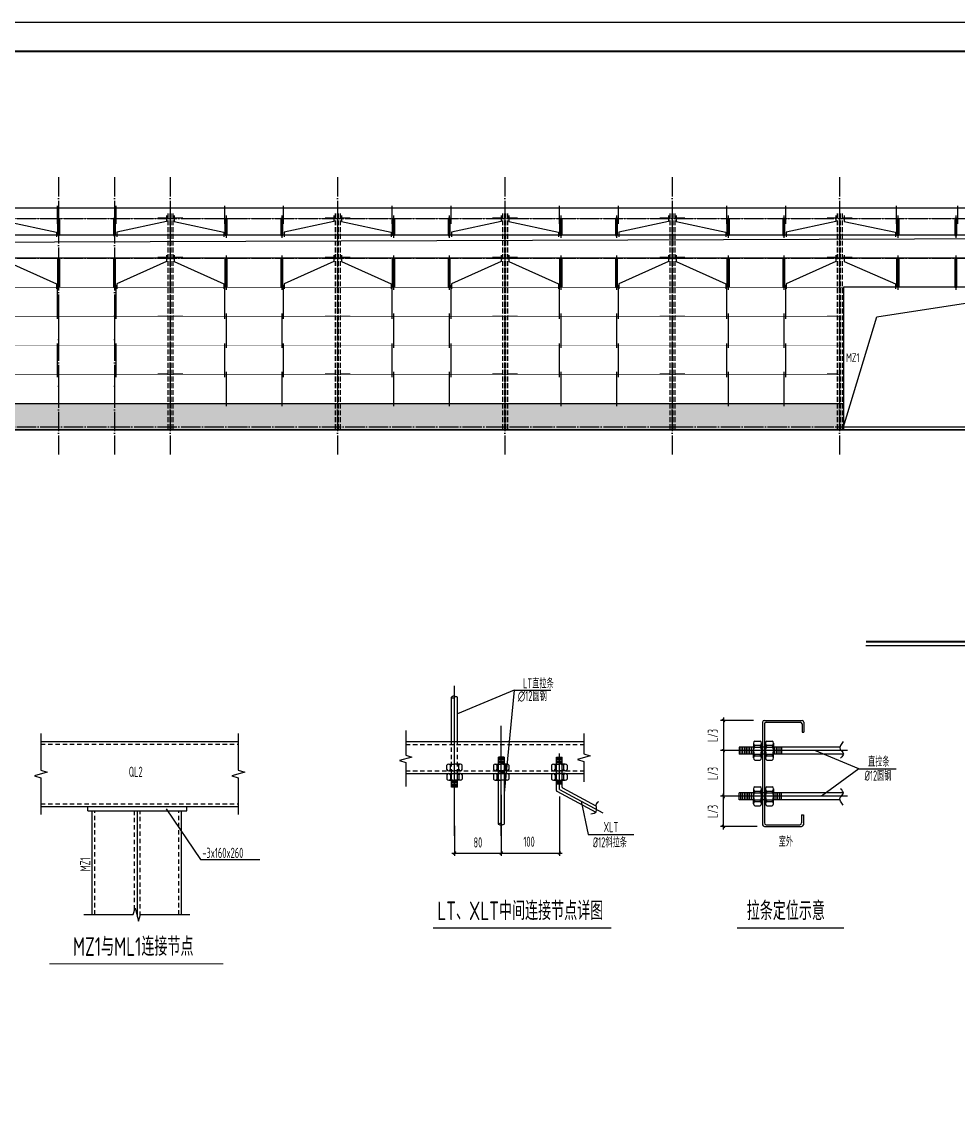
# Model space of a CAD drawing. Extents: x 447413 to 2975780, y -1432727 to 1301644.
# Drawn here: x 2283984 to 2332287, y -765574 to -709694 of the extents above; entities that cross this region are included whole.
import ezdxf
from ezdxf.enums import TextEntityAlignment as Align

# ---------------------------------------------------------------- set-up
doc = ezdxf.new("R2010")
doc.units = 0
doc.header["$LTSCALE"] = 1000
doc.header["$MEASUREMENT"] = 0
for name, pattern in [('CENTER', [50.8, 31.75, -6.35, 6.35, -6.35]), ('DASH', [0.35, 0.25, -0.1]), ('DOTE', [2.42, 2, -0.2, 0.02, -0.2]), ('x', [5, 3, -2]), ('x1', [2.5, 1.5, -1])]:
    doc.linetypes.add(name, pattern=pattern)
for name, color, linetype in [('AXIS', 3, 'Continuous'), ('COLU_DE_NUM', 7, 'Continuous'), ('DIM', 3, 'Continuous'), ('DIM_SYMB', 3, 'Continuous'), ('DOTE', 1, 'Continuous'), ('LG', 200, 'Continuous'), ('PUB_TEXT', 7, 'Continuous'), ('THIN', 7, 'Continuous'), ('WINDOW', 4, 'Continuous'), ('X', 2, 'x'), ('图框', 253, 'Continuous'), ('墙梁', 2, 'Continuous'), ('文字', 3, 'Continuous'), ('柱子', 3, 'Continuous'), ('标注', 2, 'Continuous')]:
    doc.layers.add(name, color=color, linetype=linetype)
doc.layers.add('屋面隅撑', color=10, linetype='Continuous', lineweight=30)
doc.styles.add('TSSD_Dimension', font='sysz.shx', dxfattribs={"width": 0.7, "bigfont": 'syfs.shx'})
doc.styles.add('TSSD_Label', font='Tssdeng.shx', dxfattribs={"width": 0.7, "bigfont": 'hztxt.shx'})
doc.dimstyles.new('TSSD_10_150', dxfattribs={"dimtxt": 525, "dimasz": 150, "dimexe": 150, "dimexo": 375, "dimgap": 150, "dimtad": 1, "dimdec": 0, "dimlfac": 0.066667, "dimzin": 0, "dimdsep": 46, "dimtxsty": 'TSSD_Dimension', "dimblk": 'ARCHTICK', "dimblk1": 'ARCHTICK', "dimblk2": 'ARCHTICK', "dimcen": 0, "dimdle": 150, "dimclrt": 7, "dimadec": 0, "dimazin": 0, "dimtfac": 1, "dimtdec": 0, "dimtix": 1, "dimtmove": 2, "dimatfit": 3, "dimfxl": 0, "dimtolj": 1, "dimtzin": 0, "dimarcsym": 0})

# ---------------------------------------------------------------- blocks, each defined once
blk = doc.blocks.new('A$C6B0021A6')
at = {"layer": '图框', "color": 2, "const_width": 40, "elevation": -84000}
blk.add_lwpolyline([(20, 84120), (118920, 84120), (118920, 20), (20, 20)], close=True, dxfattribs=at)
at = {"layer": '图框', "color": 153, "const_width": 58, "elevation": -84000}
blk.add_lwpolyline([(111420, 1020), (2520, 1020), (2520, 83120), (111420, 83120)], close=True, dxfattribs=at)
blk = doc.blocks.new('_ArchTick')
at = {"color": 0, "linetype": 'ByBlock', "const_width": 0.4}
blk.add_lwpolyline([(-0.5, -0.5), (0.5, 0.5)], dxfattribs=at)
blk = doc.blocks.new('*D114')
at = {"layer": 'Defpoints', "color": 0, "transparency": 16777216}
for p in [(2306312, -750789), (2308712, -750789), (2308712, -752566)]:
    blk.add_point(p, dxfattribs=at)
at = {"layer": 'DIM', "color": 0, "lineweight": -2, "transparency": 16777216}
for p, q in [((2306312, -751164), (2306312, -752716)), ((2308712, -751164), (2308712, -752716)), ((2306162, -752566), (2308862, -752566))]:
    blk.add_line(p, q, dxfattribs=at)
at = {"layer": 'DIM', "color": 0, "lineweight": -2, "transparency": 16777216, "xscale": 150, "yscale": 150, "zscale": 150, "rotation": 180}
blk.add_blockref('_ArchTick', (2306312, -752566), dxfattribs=at)
at = {"layer": 'DIM', "color": 0, "lineweight": -2, "transparency": 16777216, "xscale": 150, "yscale": 150, "zscale": 150}
blk.add_blockref('_ArchTick', (2308712, -752566), dxfattribs=at)
at = {"layer": 'DIM', "color": 7, "transparency": 16777216, "insert": (2307512, -752018), "char_height": 525, "attachment_point": 5, "style": 'TSSD_Dimension'}
blk.add_mtext('\\A1;80', dxfattribs=at)
blk = doc.blocks.new('*D115')
at = {"layer": 'Defpoints', "color": 0, "transparency": 16777216}
for p in [(2308712, -749181), (2311712, -749279), (2311712, -752566)]:
    blk.add_point(p, dxfattribs=at)
at = {"layer": 'DIM', "color": 0, "lineweight": -2, "transparency": 16777216}
for p, q in [((2308712, -749556), (2308712, -752716)), ((2311712, -749654), (2311712, -752716)), ((2308562, -752566), (2311862, -752566))]:
    blk.add_line(p, q, dxfattribs=at)
at = {"layer": 'DIM', "color": 0, "lineweight": -2, "transparency": 16777216, "xscale": 150, "yscale": 150, "zscale": 150, "rotation": 180}
blk.add_blockref('_ArchTick', (2308712, -752566), dxfattribs=at)
at = {"layer": 'DIM', "color": 0, "lineweight": -2, "transparency": 16777216, "xscale": 150, "yscale": 150, "zscale": 150}
blk.add_blockref('_ArchTick', (2311712, -752566), dxfattribs=at)
at = {"layer": 'DIM', "color": 7, "transparency": 16777216, "insert": (2310148, -751981), "char_height": 525, "attachment_point": 5, "style": 'TSSD_Dimension'}
blk.add_mtext('\\A1;100', dxfattribs=at)
blk = doc.blocks.new('*D77')
at = {"layer": 'Defpoints', "color": 0, "transparency": 16777216}
for p in [(2322098, -745726), (2320172, -747280), (2322098, -747280)]:
    blk.add_point(p, dxfattribs=at)
at = {"layer": 'DIM', "color": 0, "lineweight": -2, "transparency": 16777216}
for p, q in [((2321723, -745726), (2320022, -745726)), ((2320172, -745576), (2320172, -747430)), ((2321723, -747280), (2320022, -747280))]:
    blk.add_line(p, q, dxfattribs=at)
at = {"layer": 'DIM', "color": 0, "lineweight": -2, "transparency": 16777216, "xscale": 150, "yscale": 150, "zscale": 150}
for p, rotation in [((2320172, -745726), 90), ((2320172, -747280), 270)]:
    blk.add_blockref('_ArchTick', p, dxfattribs=dict(at, rotation=rotation))
at = {"layer": 'DIM', "color": 7, "transparency": 16777216, "insert": (2319622, -746503), "char_height": 525, "attachment_point": 5, "rotation": 90, "style": 'TSSD_Dimension'}
blk.add_mtext('\\A1;L/3', dxfattribs=at)
blk = doc.blocks.new('*D78')
at = {"layer": 'Defpoints', "color": 0, "transparency": 16777216}
for p in [(2320172, -749640), (2322098, -749640), (2322284, -751193)]:
    blk.add_point(p, dxfattribs=at)
at = {"layer": 'DIM', "color": 0, "lineweight": -2, "transparency": 16777216}
for p, q in [((2321723, -749640), (2320022, -749640)), ((2320172, -751343), (2320172, -749490)), ((2321909, -751193), (2320022, -751193))]:
    blk.add_line(p, q, dxfattribs=at)
at = {"layer": 'DIM', "color": 0, "lineweight": -2, "transparency": 16777216, "xscale": 150, "yscale": 150, "zscale": 150}
for p, rotation in [((2320172, -749640), 90), ((2320172, -751193), 270)]:
    blk.add_blockref('_ArchTick', p, dxfattribs=dict(at, rotation=rotation))
at = {"layer": 'DIM', "color": 7, "transparency": 16777216, "insert": (2319622, -750417), "char_height": 525, "attachment_point": 5, "rotation": 90, "style": 'TSSD_Dimension'}
blk.add_mtext('\\A1;L/3', dxfattribs=at)
blk = doc.blocks.new('*D79')
at = {"layer": 'Defpoints', "color": 0, "transparency": 16777216}
for p in [(2322098, -747280), (2320172, -749640), (2322098, -749640)]:
    blk.add_point(p, dxfattribs=at)
at = {"layer": 'DIM', "color": 0, "lineweight": -2, "transparency": 16777216}
for p, q in [((2321723, -747280), (2320022, -747280)), ((2320172, -747130), (2320172, -749790)), ((2321723, -749640), (2320022, -749640))]:
    blk.add_line(p, q, dxfattribs=at)
at = {"layer": 'DIM', "color": 0, "lineweight": -2, "transparency": 16777216, "xscale": 150, "yscale": 150, "zscale": 150}
for p, rotation in [((2320172, -747280), 90), ((2320172, -749640), 270)]:
    blk.add_blockref('_ArchTick', p, dxfattribs=dict(at, rotation=rotation))
at = {"layer": 'DIM', "color": 7, "transparency": 16777216, "insert": (2319622, -748460), "char_height": 525, "attachment_point": 5, "rotation": 90, "style": 'TSSD_Dimension'}
blk.add_mtext('\\A1;L/3', dxfattribs=at)

msp = doc.modelspace()

# ---------------------------------------------------------------- hatches: boundary and pattern name
h = msp.add_hatch()
h.set_pattern_fill('AR-B816', color=8, scale=200)
h.set_pattern_definition([(0, (1095394.32, -1241006.1), (0, 242.6208), []), (90, (1095394.32, -1241006.1), (-242.6208, 242.6208), [242.6208, -242.6208])])
h.paths.add_polyline_path([(2274266.4, -729390.8), (2326366, -729390.8), (2326366, -730740.8), (2274266.4, -730740.8)])

# ---------------------------------------------------------------- linework, layer by layer
for p, q in [((2274266.4, -719290.8, 126000), (2390065.5, -719290.8, 126000)), ((2326366, -723390.8, 126000), (2326366, -730740.8, 126000)), ((2337966, -723390.8, 126000), (2326366, -723390.8, 126000)), ((2326366, -723390.8, 126000), (2326366, -730740.8, 126000)), ((2337966, -723390.8, 126000), (2326366, -723390.8, 126000)), ((2274266.4, -729390.8, 126000), (2326366, -729390.8, 126000)), ((2274266.4, -729390.8, 126000), (2326366, -729390.8, 126000)), ((2326366, -730590.8, 126000), (2337966, -730590.8, 126000)), ((2326366, -730590.8, 126000), (2337966, -730590.8, 126000)), ((2322193.4, -745817.1, 126000), (2322194, -751113.4, 126000)), ((2322284.5, -745726, 126000), (2324228.5, -745726, 126000)), ((2322285.2, -745897.2, 126000), (2322285.2, -751022.2, 126000)), ((2322375.6, -745817.1, 126000), (2324137.4, -745817.1, 126000)), ((2324228.5, -745908.2, 126000), (2324228.5, -746333.5, 126000)), ((2324319.6, -745817.1, 126000), (2324319.6, -746333.5, 126000)), ((2324228.5, -746333.5, 126000), (2324319.6, -746333.5, 126000)), ((2284973.9, -746814.9, 126000), (2295156.9, -746814.9, 126000)), ((2320978.4, -747097.6, 126000), (2320978.4, -747462.1, 126000)), ((2321722.9, -747097.6, 126000), (2320978.4, -747097.6, 126000)), ((2321722.9, -746898.7, 126000), (2321722.9, -747279.8, 126000)), ((2321722.9, -747097.6, 126000), (2322142.1, -747097.6, 126000)), ((2321791.6, -746787.5, 126000), (2322073.4, -746787.5, 126000)), ((2321791.6, -747009.9, 126000), (2322073.4, -747009.9, 126000)), ((2322142.1, -746898.7, 126000), (2322142.1, -747279.8, 126000)), ((2322336.5, -747097.6, 126000), (2322142.1, -747097.6, 126000)), ((2322336.5, -746898.7, 126000), (2322336.5, -747279.8, 126000)), ((2322336.5, -747097.6, 126000), (2322755.6, -747097.6, 126000)), ((2322405.2, -746787.5, 126000), (2322687, -746787.5, 126000)), ((2322405.2, -747009.9, 126000), (2322687, -747009.9, 126000)), ((2322755.6, -746898.7, 126000), (2322755.6, -747279.8, 126000)), ((2326186.5, -747097.6, 126000), (2322755.6, -747097.6, 126000)), ((2308562.8, -747618.1, 126000), (2308562.8, -748468.5, 126000)), ((2308862.9, -747618.1, 126000), (2308568.9, -747618.1, 126000)), ((2308862.9, -747618.1, 126000), (2308862.9, -748468.5, 126000)), ((2311564.6, -747618.1, 126000), (2311858.5, -747618.1, 126000)), ((2311564.6, -749344.3, 126000), (2311564.6, -747618.1, 126000)), ((2311858.5, -749168.7, 126000), (2311858.5, -747618.1, 126000)), ((2321722.9, -747462.1, 126000), (2320978.4, -747462.1, 126000)), ((2321722.9, -747134, 126000), (2321722.9, -747425.6, 126000)), ((2321722.9, -747661, 126000), (2321722.9, -747279.8, 126000)), ((2321722.9, -747462.1, 126000), (2322142.1, -747462.1, 126000)), ((2321791.6, -747549.7, 126000), (2322073.4, -747549.7, 126000)), ((2322142.1, -747661, 126000), (2322142.1, -747279.8, 126000)), ((2322336.5, -747462.1, 126000), (2322142.1, -747462.1, 126000)), ((2322336.5, -747134, 126000), (2322336.5, -747425.6, 126000)), ((2322336.5, -747661, 126000), (2322336.5, -747279.8, 126000)), ((2322336.5, -747462.1, 126000), (2322755.6, -747462.1, 126000)), ((2322405.2, -747549.7, 126000), (2322687, -747549.7, 126000)), ((2322755.6, -747661, 126000), (2322755.6, -747279.8, 126000)), ((2326358.8, -747462.1, 126000), (2322755.6, -747462.1, 126000)), ((2305914.5, -748263.2, 126000), (2305914.5, -748035.9, 126000)), ((2306004.2, -747980.5, 126000), (2306311.5, -747980.5, 126000)), ((2306093.9, -748263.2, 126000), (2306093.9, -748035.9, 126000)), ((2306618.9, -747980.5, 126000), (2306311.5, -747980.5, 126000)), ((2306529.2, -748263.2, 126000), (2306529.2, -748035.9, 126000)), ((2306708.6, -748263.2, 126000), (2306708.6, -748035.9, 126000)), ((2308314.5, -748035.9, 126000), (2308314.5, -748263.2, 126000)), ((2308404.2, -747980.5, 126000), (2308711.5, -747980.5, 126000)), ((2308493.9, -748035.9, 126000), (2308493.9, -748263.2, 126000)), ((2309018.9, -747980.5, 126000), (2308711.5, -747980.5, 126000)), ((2308929.2, -748035.9, 126000), (2308929.2, -748263.2, 126000)), ((2309108.6, -748035.9, 126000), (2309108.6, -748263.2, 126000)), ((2311314.5, -748035.9, 126000), (2311314.5, -748263.2, 126000)), ((2311404.2, -747980.5, 126000), (2311711.5, -747980.5, 126000)), ((2311493.9, -748035.9, 126000), (2311493.9, -748263.2, 126000)), ((2312018.9, -747980.5, 126000), (2311711.5, -747980.5, 126000)), ((2311929.2, -748035.9, 126000), (2311929.2, -748263.2, 126000)), ((2312108.6, -748035.9, 126000), (2312108.6, -748263.2, 126000)), ((2321791.6, -747772.2, 126000), (2322073.4, -747772.2, 126000)), ((2322405.2, -747772.2, 126000), (2322687, -747772.2, 126000)), ((2305914.5, -748523.9, 126000), (2305914.5, -748751.2, 126000)), ((2306004.2, -748318.5, 126000), (2306311.5, -748318.5, 126000)), ((2306004.2, -748468.5, 126000), (2306311.5, -748468.5, 126000)), ((2306093.9, -748523.9, 126000), (2306093.9, -748751.2, 126000)), ((2306618.9, -748318.5, 126000), (2306311.5, -748318.5, 126000)), ((2306618.9, -748468.5, 126000), (2306311.5, -748468.5, 126000)), ((2306456.7, -749166.8, 126000), (2306456.7, -748468.5, 126000)), ((2306529.2, -748523.9, 126000), (2306529.2, -748751.2, 126000)), ((2306708.6, -748523.9, 126000), (2306708.6, -748751.2, 126000)), ((2308314.5, -748521.9, 126000), (2308314.5, -748749.2, 126000)), ((2308404.2, -748318.5, 126000), (2308711.5, -748318.5, 126000)), ((2308404.2, -748466.5, 126000), (2308711.5, -748466.5, 126000)), ((2308493.9, -748521.9, 126000), (2308493.9, -748749.2, 126000)), ((2309018.9, -748318.5, 126000), (2308711.5, -748318.5, 126000)), ((2309018.9, -748466.5, 126000), (2308711.5, -748466.5, 126000)), ((2308929.2, -748521.9, 126000), (2308929.2, -748749.2, 126000)), ((2309108.6, -748521.9, 126000), (2309108.6, -748749.2, 126000)), ((2311314.5, -748523.9, 126000), (2311314.5, -748751.2, 126000)), ((2311404.2, -748318.5, 126000), (2311711.5, -748318.5, 126000)), ((2311404.2, -748468.5, 126000), (2311711.5, -748468.5, 126000)), ((2311493.9, -748523.9, 126000), (2311493.9, -748751.2, 126000)), ((2311829.1, -748468.5, 126000), (2311594, -748468.5, 126000)), ((2312018.9, -748318.5, 126000), (2311711.5, -748318.5, 126000)), ((2312018.9, -748468.5, 126000), (2311711.5, -748468.5, 126000)), ((2311929.2, -748523.9, 126000), (2311929.2, -748751.2, 126000)), ((2312108.6, -748523.9, 126000), (2312108.6, -748751.2, 126000)), ((2306004.2, -748806.6, 126000), (2306311.5, -748806.6, 126000)), ((2306618.9, -748806.6, 126000), (2306311.5, -748806.6, 126000)), ((2308404.2, -748804.5, 126000), (2308711.5, -748804.5, 126000)), ((2309018.9, -748804.5, 126000), (2308711.5, -748804.5, 126000)), ((2311404.2, -748806.6, 126000), (2312018.9, -748806.6, 126000)), ((2311880, -749204.7, 126000), (2313599.7, -750130.6, 126000)), ((2321722.9, -749258.5, 126000), (2321722.9, -749639.6, 126000)), ((2321791.6, -749147.3, 126000), (2322073.4, -749147.3, 126000)), ((2322142.1, -749258.5, 126000), (2322142.1, -749639.6, 126000)), ((2322336.5, -749258.5, 126000), (2322336.5, -749639.6, 126000)), ((2322405.2, -749147.3, 126000), (2322687, -749147.3, 126000)), ((2322755.6, -749258.5, 126000), (2322755.6, -749639.6, 126000)), ((2311586.1, -749380.2, 126000), (2313587.1, -750457.6, 126000)), ((2320978.4, -749821.8, 126000), (2320978.4, -749457.3, 126000)), ((2321722.9, -749457.3, 126000), (2320978.4, -749457.3, 126000)), ((2321722.9, -749821.8, 126000), (2320978.4, -749821.8, 126000)), ((2321722.9, -749457.3, 126000), (2322142.1, -749457.3, 126000)), ((2321722.9, -749785.4, 126000), (2321722.9, -749493.8, 126000)), ((2321722.9, -750020.7, 126000), (2321722.9, -749639.6, 126000)), ((2321722.9, -749821.8, 126000), (2322142.1, -749821.8, 126000)), ((2321791.6, -749369.7, 126000), (2322073.4, -749369.7, 126000)), ((2322336.5, -749457.3, 126000), (2322142.1, -749457.3, 126000)), ((2322142.1, -750020.7, 126000), (2322142.1, -749639.6, 126000)), ((2322336.5, -749821.8, 126000), (2322142.1, -749821.8, 126000)), ((2322336.5, -749457.3, 126000), (2322755.6, -749457.3, 126000)), ((2322336.5, -749785.4, 126000), (2322336.5, -749493.8, 126000)), ((2322336.5, -750020.7, 126000), (2322336.5, -749639.6, 126000)), ((2322336.5, -749821.8, 126000), (2322755.6, -749821.8, 126000)), ((2322405.2, -749369.7, 126000), (2322687, -749369.7, 126000)), ((2326358.8, -749457.3, 126000), (2322755.6, -749457.3, 126000)), ((2322755.6, -750020.7, 126000), (2322755.6, -749639.6, 126000)), ((2326186.5, -749821.8, 126000), (2322755.6, -749821.8, 126000)), ((2284973.9, -750163.7, 126000), (2295156.9, -750163.7, 126000)), ((2287399.2, -750381.2, 126000), (2287399.2, -750163.7, 126000)), ((2287399.2, -750381.2, 126000), (2292504.5, -750381.2, 126000)), ((2289951.9, -755714.5, 126000), (2289951.9, -750381.2, 126000)), ((2289951.9, -755854, 126000), (2289951.9, -750381.2, 126000)), ((2292229.2, -755739.1, 126000), (2292229.2, -750381.2, 126000)), ((2292504.5, -750381.2, 126000), (2292504.5, -750163.7, 126000)), ((2321791.6, -749909.5, 126000), (2322073.4, -749909.5, 126000)), ((2321791.6, -750131.9, 126000), (2322073.4, -750131.9, 126000)), ((2322405.2, -749909.5, 126000), (2322687, -749909.5, 126000)), ((2322405.2, -750131.9, 126000), (2322687, -750131.9, 126000)), ((2324207.3, -750586, 126000), (2324298.5, -750586, 126000)), ((2324207.3, -750586, 126000), (2324207.3, -751011.2, 126000)), ((2324298.5, -750586, 126000), (2324298.5, -751102.3, 126000)), ((2322284.5, -751193.5, 126000), (2324207.3, -751193.5, 126000)), ((2322375.6, -751102.3, 126000), (2324116.2, -751102.3, 126000))]:
    msp.add_line(p, q)
at = {"color": 8}
for p, q in [((2328085, -724921.8, 126000), (2337966, -723390.8, 126000)), ((2328085, -724921.8, 126000), (2337966, -723390.8, 126000)), ((2326366, -730590.8, 126000), (2328085, -724921.8, 126000)), ((2326366, -730590.8, 126000), (2328085, -724921.8, 126000))]:
    msp.add_line(p, q, dxfattribs=at)
at = {"color": 7}
for p, q in [((2306156.6, -746818.5, 126000), (2306156.6, -744521.2, 126000)), ((2306456.7, -746818.5, 126000), (2306456.7, -744521.2, 126000)), ((2303789.1, -746818.5, 126000), (2312976, -746818.5, 126000)), ((2303789.1, -748468.5, 126000), (2312976, -748468.5, 126000)), ((2306156.6, -749166.8, 126000), (2306156.6, -748468.5, 126000)), ((2308562.8, -748468.5, 126000), (2308562.8, -751071.5, 126000)), ((2308862.9, -748468.5, 126000), (2308862.9, -751071.5, 126000)), ((2306456.7, -749166.8, 126000), (2306156.6, -749166.8, 126000))]:
    msp.add_line(p, q, dxfattribs=at)
at = {"color": 1}
for p, q in [((2321072.1, -747097.6, 126000), (2321072.1, -747462.1, 126000)), ((2321160.4, -747097.6, 126000), (2321160.4, -747462.1, 126000)), ((2321254.1, -747097.6, 126000), (2321254.1, -747462.1, 126000)), ((2321342.3, -747097.6, 126000), (2321342.3, -747462.1, 126000)), ((2321436.1, -747097.6, 126000), (2321436.1, -747462.1, 126000)), ((2321524.3, -747097.6, 126000), (2321524.3, -747462.1, 126000)), ((2321524.3, -747097.6, 126000), (2321524.3, -747462.1, 126000)), ((2321612.6, -747097.6, 126000), (2321612.6, -747462.1, 126000)), ((2322798.2, -747097.6, 126000), (2322798.2, -747462.1, 126000)), ((2322892, -747097.6, 126000), (2322892, -747462.1, 126000)), ((2322980.2, -747097.6, 126000), (2322980.2, -747462.1, 126000)), ((2323074, -747097.6, 126000), (2323074, -747462.1, 126000)), ((2323162.2, -747097.6, 126000), (2323162.2, -747462.1, 126000)), ((2308862.9, -747693.7, 126000), (2308568.9, -747693.7, 126000)), ((2308862.9, -747693.7, 126000), (2308568.9, -747693.7, 126000)), ((2308862.9, -747764.9, 126000), (2308568.9, -747764.9, 126000)), ((2308862.9, -747840.5, 126000), (2308568.9, -747840.5, 126000)), ((2308862.9, -747911.6, 126000), (2308568.9, -747911.6, 126000)), ((2311858.5, -747693.7, 126000), (2311564.6, -747693.7, 126000)), ((2311858.5, -747764.9, 126000), (2311564.6, -747764.9, 126000)), ((2311858.5, -747840.5, 126000), (2311564.6, -747840.5, 126000)), ((2311858.5, -747911.6, 126000), (2311564.6, -747911.6, 126000)), ((2308862.9, -748326.5, 126000), (2308568.9, -748326.5, 126000)), ((2308862.9, -748397.7, 126000), (2308568.9, -748397.7, 126000)), ((2306456.7, -748877.7, 126000), (2306162.8, -748877.7, 126000)), ((2306456.7, -748948.9, 126000), (2306162.8, -748948.9, 126000)), ((2306456.7, -749024.5, 126000), (2306162.8, -749024.5, 126000)), ((2306456.7, -749095.6, 126000), (2306162.8, -749095.6, 126000)), ((2306456.7, -749095.6, 126000), (2306162.8, -749095.6, 126000)), ((2311858.5, -748874, 126000), (2311564.6, -748874, 126000)), ((2311861.6, -748936.3, 126000), (2311567.7, -748936.3, 126000)), ((2311861.6, -749007.5, 126000), (2311567.7, -749007.5, 126000)), ((2321072.1, -749821.8, 126000), (2321072.1, -749457.3, 126000)), ((2321160.4, -749821.8, 126000), (2321160.4, -749457.3, 126000)), ((2321254.1, -749821.8, 126000), (2321254.1, -749457.3, 126000)), ((2321342.3, -749821.8, 126000), (2321342.3, -749457.3, 126000)), ((2321436.1, -749821.8, 126000), (2321436.1, -749457.3, 126000)), ((2321524.3, -749821.8, 126000), (2321524.3, -749457.3, 126000)), ((2321524.3, -749821.8, 126000), (2321524.3, -749457.3, 126000)), ((2321612.6, -749821.8, 126000), (2321612.6, -749457.3, 126000)), ((2322798.2, -749821.8, 126000), (2322798.2, -749457.3, 126000)), ((2322892, -749821.8, 126000), (2322892, -749457.3, 126000)), ((2322980.2, -749821.8, 126000), (2322980.2, -749457.3, 126000)), ((2323074, -749821.8, 126000), (2323074, -749457.3, 126000)), ((2323162.2, -749821.8, 126000), (2323162.2, -749457.3, 126000))]:
    msp.add_line(p, q, dxfattribs=at)
at = {"elevation": 126000}
msp.add_lwpolyline([(2274266.4, -729390.8), (2326366, -729390.8), (2326366, -730740.8), (2274266.4, -730740.8)], close=True, dxfattribs=at)
at = {"const_width": 80, "elevation": 126000}
msp.add_lwpolyline([(2271069, -730740.8), (2393048, -730740.8)], dxfattribs=at)
at = {"color": 7}
for centre, start, end in [((2306262.9, -744636.1, 126000), 60.91548, 132.78285), ((2308669.1, -750956.6, 126000), 227.21715, 299.08452)]:
    msp.add_arc(centre, 156.5, start, end, dxfattribs=at)
for centre, radius, start, end in [((2322284.5, -745817.1, 126000), 91.1, 90, 180), ((2322284.5, -745817.1, 126000), 91.1, 90, 180), ((2322375.6, -745908.2, 126000), 91.1, 90, 180), ((2324137.4, -745908.2, 126000), 91.1, 0, 90), ((2324228.5, -745817.1, 126000), 91.1, 0, 90), ((2321847.3, -746898.7, 126000), 124.4, 116.60374, 243.39626), ((2322287.6, -747279.8, 126000), 564.7, 151.44652, 208.55348), ((2322017.7, -746898.7, 126000), 124.4, 296.60374, 63.39626), ((2321577.4, -747279.8, 126000), 564.7, 331.44652, 28.55348), ((2322460.9, -746898.7, 126000), 124.4, 116.60374, 243.39626), ((2322901.2, -747279.8, 126000), 564.7, 151.44652, 208.55348), ((2322631.3, -746898.7, 126000), 124.4, 296.60374, 63.39626), ((2322191, -747279.8, 126000), 564.7, 331.44652, 28.55348), ((2321847.3, -747660.9, 126000), 124.4, 116.60374, 243.39626), ((2322017.7, -747660.9, 126000), 124.4, 296.60374, 63.39626), ((2322460.9, -747660.9, 126000), 124.4, 116.60374, 243.39626), ((2322631.3, -747660.9, 126000), 124.4, 296.60374, 63.39626), ((2306004.2, -748080.8, 126000), 100.3, 26.60374, 153.39626), ((2306311.5, -748435.9, 126000), 455.4, 61.44652, 118.55348), ((2306618.9, -748080.8, 126000), 100.3, 26.60374, 153.39626), ((2308404.2, -748080.8, 126000), 100.3, 26.60374, 153.39626), ((2308711.5, -748435.9, 126000), 455.4, 61.44652, 118.55348), ((2309018.9, -748080.8, 126000), 100.3, 26.60374, 153.39626), ((2311404.2, -748080.8, 126000), 100.3, 26.60374, 153.39626), ((2311711.5, -748435.9, 126000), 455.4, 61.44652, 118.55348), ((2312018.9, -748080.8, 126000), 100.3, 26.60374, 153.39626), ((2306004.2, -748218.2, 126000), 100.3, 206.60374, 333.39626), ((2306004.2, -748568.8, 126000), 100.3, 26.60374, 153.39626), ((2306004.2, -748706.3, 126000), 100.3, 206.60374, 333.39626), ((2306311.5, -747863.2, 126000), 455.4, 241.44652, 298.55348), ((2306311.5, -748923.9, 126000), 455.4, 61.44652, 118.55348), ((2306311.5, -748351.2, 126000), 455.4, 241.44652, 298.55348), ((2306618.9, -748218.2, 126000), 100.3, 206.60374, 333.39626), ((2306618.9, -748568.8, 126000), 100.3, 26.60374, 153.39626), ((2306618.9, -748706.3, 126000), 100.3, 206.60374, 333.39626), ((2308404.2, -748218.2, 126000), 100.3, 206.60374, 333.39626), ((2308404.2, -748566.8, 126000), 100.3, 26.60374, 153.39626), ((2308404.2, -748704.2, 126000), 100.3, 206.60374, 333.39626), ((2308711.5, -747863.2, 126000), 455.4, 241.44652, 298.55348), ((2308711.5, -748921.9, 126000), 455.4, 61.44652, 118.55348), ((2308711.5, -748349.2, 126000), 455.4, 241.44652, 298.55348), ((2309018.9, -748218.2, 126000), 100.3, 206.60374, 333.39626), ((2309018.9, -748566.8, 126000), 100.3, 26.60374, 153.39626), ((2309018.9, -748704.2, 126000), 100.3, 206.60374, 333.39626), ((2311404.2, -748218.2, 126000), 100.3, 206.60374, 333.39626), ((2311404.2, -748568.8, 126000), 100.3, 26.60374, 153.39626), ((2311404.2, -748706.3, 126000), 100.3, 206.60374, 333.39626), ((2311711.5, -747863.2, 126000), 455.4, 241.44652, 298.55348), ((2311711.5, -748923.9, 126000), 455.4, 61.44652, 118.55348), ((2311711.5, -748351.2, 126000), 455.4, 241.44652, 298.55348), ((2312018.9, -748218.2, 126000), 100.3, 206.60374, 333.39626), ((2312018.9, -748568.8, 126000), 100.3, 26.60374, 153.39626), ((2312018.9, -748706.3, 126000), 100.3, 206.60374, 333.39626), ((2311899.3, -749168.7, 126000), 40.8, 180, 241.70166), ((2321847.3, -749258.5, 126000), 124.4, 116.60374, 243.39626), ((2322017.7, -749258.5, 126000), 124.4, 296.60374, 63.39626), ((2322460.9, -749258.5, 126000), 124.4, 116.60374, 243.39626), ((2322631.3, -749258.5, 126000), 124.4, 296.60374, 63.39626), ((2311605.4, -749344.3, 126000), 40.8, 180, 241.70166), ((2322287.6, -749639.6, 126000), 564.7, 151.44652, 208.55348), ((2321577.4, -749639.6, 126000), 564.7, 331.44652, 28.55348), ((2322901.2, -749639.6, 126000), 564.7, 151.44652, 208.55348), ((2322191, -749639.6, 126000), 564.7, 331.44652, 28.55348), ((2321847.3, -750020.7, 126000), 124.4, 116.60374, 243.39626), ((2322017.7, -750020.7, 126000), 124.4, 296.60374, 63.39626), ((2322460.9, -750020.7, 126000), 124.4, 116.60374, 243.39626), ((2322631.3, -750020.7, 126000), 124.4, 296.60374, 63.39626), ((2322375.6, -751011.2, 126000), 91.1, 180, 270), ((2324116.2, -751011.2, 126000), 91.1, 270, 0), ((2322284.5, -751102.3, 126000), 91.1, 180, 270), ((2322284.5, -751102.3, 126000), 91.1, 180, 270), ((2324207.3, -751102.3, 126000), 91.1, 270, 0)]:
    msp.add_arc(centre, radius, start, end)
at = {"color": 1, "linetype": 'CENTER', "ltscale": 1000}
msp.add_arc((2311714, -749279.4, 126000), 2.45, 180, 241.70166, dxfattribs=at)
at = {"color": 7}
for points in [[(2306156.6, -744521.2, 126000), (2306238.5, -744569.2, 126000), (2306373.6, -744484.1, 126000), (2306456.7, -744521.2, 126000)], [(2308562.8, -751071.5, 126000), (2308644.6, -751023.5, 126000), (2308779.7, -751108.6, 126000), (2308862.9, -751071.5, 126000)]]:
    msp.add_spline(points, degree=3, dxfattribs=at)
for points in [[(2326348.3, -746819.2, 126000), (2326199.4, -747219.1, 126000), (2326357.6, -747442.3, 126000), (2326218, -747665.5, 126000)], [(2326348.3, -750100.2, 126000), (2326199.4, -749700.3, 126000), (2326357.6, -749477.1, 126000), (2326218, -749253.9, 126000)]]:
    msp.add_spline(points, degree=3)
msp.add_open_spline([(2313730.8, -749931.9, 126000), (2313682.9, -749948.8, 126000), (2313530.3, -750039.7, 126000), (2313712.5, -750475.7, 126000), (2313457.2, -750545, 126000), (2313334.8, -750563, 126000)], degree=3, knots=[183.4325027, 183.4325027, 183.4325027, 183.4325027, 362.9634196, 887.2207453, 1265.7995301, 1265.7995301, 1265.7995301, 1265.7995301])
at = {"layer": 'COLU_DE_NUM', "const_width": 62.5, "elevation": 126000}
for points in [[(2305193.5, -756429.3), (2314389.4, -756429.3)], [(2320873.7, -756429.3), (2326397.2, -756429.3)], [(2285409.9, -758275.5), (2294381.3, -758275.5)]]:
    msp.add_lwpolyline(points, dxfattribs=at)
at = {"layer": 'DIM'}
for p, q in [((2309383.1, -744161.1, 126000), (2306456.7, -745379.9, 126000)), ((2309383.1, -744161.1, 126000), (2308862.9, -749484.9, 126000)), ((2309383.1, -744161.1, 126000), (2311265.6, -744161.1, 126000)), ((2327162, -748225.5, 126000), (2324879.3, -747279.8, 126000)), ((2327162, -748225.5, 126000), (2325233.2, -749639.6, 126000)), ((2327162, -748225.5, 126000), (2329087.8, -748225.5, 126000)), ((2312833.5, -749885, 126000), (2313200.8, -751608.2, 126000)), ((2291435.2, -750282.2, 126000), (2293209.5, -752893.1, 126000)), ((2313200.8, -751608.2, 126000), (2315558.3, -751608.2, 126000)), ((2293209.5, -752893.1, 126000), (2296268.9, -752893.1, 126000))]:
    msp.add_line(p, q, dxfattribs=at)
at = {"layer": 'DIM_SYMB', "const_width": 105}
msp.add_lwpolyline([(2327522.6, -741657.7), (2338322.9, -741657.7)], dxfattribs=at)
at = {"layer": 'DIM_SYMB'}
msp.add_lwpolyline([(2327522.6, -741867.7), (2338322.9, -741867.7)], dxfattribs=at)
at = {"layer": 'DOTE', "color": 8, "linetype": 'DOTE', "ltscale": 0.5}
for p, q in [((2285891.4, -717715.6, 126000), (2285891.4, -732020.5, 126000)), ((2288771.4, -717715.6, 126000), (2288771.4, -732020.5, 126000)), ((2291646.4, -717715.6, 126000), (2291646.4, -732020.5, 126000)), ((2300276.4, -717715.6, 126000), (2300276.4, -732020.5, 126000)), ((2308906.4, -717715.6, 126000), (2308906.4, -732020.5, 126000)), ((2317536.4, -717715.6, 126000), (2317536.4, -732020.5, 126000)), ((2326166, -717715.6, 126000), (2326166, -732020.5, 126000))]:
    msp.add_line(p, q, dxfattribs=at)
at = {"layer": 'DOTE'}
for p, q in [((2306311.5, -751679.8, 126000), (2306311.5, -743948.3, 126000)), ((2308711.5, -751679.8, 126000), (2308711.5, -746008.3, 126000)), ((2311711.5, -749279.4, 126000), (2311711.5, -747435.9, 126000)), ((2326566.7, -747279.8, 126000), (2320755.7, -747279.8, 126000)), ((2311712.8, -749281.6, 126000), (2313954.1, -750488.3, 126000)), ((2326566.7, -749639.6, 126000), (2320755.7, -749639.6, 126000))]:
    msp.add_line(p, q, dxfattribs=at)
at = {"layer": 'DOTE', "color": 8, "linetype": 'DOTE', "ltscale": 0.5, "elevation": 126000}
for points in [[(2271632.3, -719290.8), (2392618.2, -719290.8)], [(2271632.3, -719840.8), (2392618.2, -719840.8)], [(2271632.3, -720690.8), (2392618.2, -720690.8)], [(2271632.3, -721890.8), (2392618.2, -721890.8)], [(2271632.3, -730590.8), (2392618.2, -730590.8)]]:
    msp.add_lwpolyline(points, dxfattribs=at)
at = {"layer": 'LG'}
for p, q in [((2285815.4, -719189.6, 126000), (2285815.4, -720115.5, 126000)), ((2285891.4, -719694.9, 126000), (2285891.4, -720844.9, 126000)), ((2288771.4, -719694.9, 126000), (2288771.4, -720844.9, 126000)), ((2288847.3, -719189.6, 126000), (2288847.3, -720115.5, 126000)), ((2294445.4, -719189.6, 126000), (2294445.4, -720115.5, 126000)), ((2294521.4, -719694.9, 126000), (2294521.4, -720844.9, 126000)), ((2297401.4, -719694.9, 126000), (2297401.4, -720844.9, 126000)), ((2297477.3, -719189.6, 126000), (2297477.3, -720115.5, 126000)), ((2303075.4, -719189.6, 126000), (2303075.4, -720115.5, 126000)), ((2303151.4, -719694.9, 126000), (2303151.4, -720844.9, 126000)), ((2306031.4, -719694.9, 126000), (2306031.4, -720844.9, 126000)), ((2306107.3, -719189.6, 126000), (2306107.3, -720115.5, 126000)), ((2311705.4, -719189.6, 126000), (2311705.4, -720115.5, 126000)), ((2311781.4, -719694.9, 126000), (2311781.4, -720844.9, 126000)), ((2314661.4, -719694.9, 126000), (2314661.4, -720844.9, 126000)), ((2314737.3, -719189.6, 126000), (2314737.3, -720115.5, 126000)), ((2320335.2, -719189.6, 126000), (2320335.2, -720115.5, 126000)), ((2320411.2, -719694.9, 126000), (2320411.2, -720844.9, 126000)), ((2323291.2, -719694.9, 126000), (2323291.2, -720844.9, 126000)), ((2323367.1, -719189.6, 126000), (2323367.1, -720115.5, 126000)), ((2329090, -719189.6, 126000), (2329090, -720115.5, 126000)), ((2329166, -719694.9, 126000), (2329166, -720844.9, 126000)), ((2332166, -719694.9, 126000), (2332166, -720844.9, 126000)), ((2332241.9, -719189.6, 126000), (2332241.9, -720115.5, 126000)), ((2285891.4, -721744.9, 126000), (2285891.4, -723518.9, 126000)), ((2288771.4, -721744.9, 126000), (2288771.4, -723518.9, 126000)), ((2294521.4, -721744.9, 126000), (2294521.4, -723518.9, 126000)), ((2297401.4, -721744.9, 126000), (2297401.4, -723518.9, 126000)), ((2303151.4, -721744.9, 126000), (2303151.4, -723518.9, 126000)), ((2306031.4, -721744.9, 126000), (2306031.4, -723518.9, 126000)), ((2311781.4, -721744.9, 126000), (2311781.4, -723518.9, 126000)), ((2314661.4, -721744.9, 126000), (2314661.4, -723518.9, 126000)), ((2320411.2, -721744.9, 126000), (2320411.2, -723518.9, 126000)), ((2323291.2, -721744.9, 126000), (2323291.2, -723518.9, 126000)), ((2329166, -721744.9, 126000), (2329166, -723518.9, 126000)), ((2332166, -721744.9, 126000), (2332166, -723518.9, 126000)), ((2285815.4, -723289.6, 126000), (2285815.4, -725020.7, 126000)), ((2288847.3, -723289.6, 126000), (2288847.3, -725020.7, 126000)), ((2294445.4, -723289.6, 126000), (2294445.4, -725020.7, 126000)), ((2297477.3, -723289.6, 126000), (2297477.3, -725020.7, 126000)), ((2303075.4, -723289.6, 126000), (2303075.4, -725020.7, 126000)), ((2306107.3, -723289.6, 126000), (2306107.3, -725020.7, 126000)), ((2311705.4, -723289.6, 126000), (2311705.4, -725020.7, 126000)), ((2314737.3, -723289.6, 126000), (2314737.3, -725020.7, 126000)), ((2320335.2, -723289.6, 126000), (2320335.2, -725020.7, 126000)), ((2323367.1, -723289.6, 126000), (2323367.1, -725020.7, 126000)), ((2285891.4, -724744.9, 126000), (2285891.4, -726518.9, 126000)), ((2288771.4, -724744.9, 126000), (2288771.4, -726518.9, 126000)), ((2294521.4, -724744.9, 126000), (2294521.4, -726518.9, 126000)), ((2297401.4, -724744.9, 126000), (2297401.4, -726518.9, 126000)), ((2303151.4, -724744.9, 126000), (2303151.4, -726518.9, 126000)), ((2306031.4, -724744.9, 126000), (2306031.4, -726518.9, 126000)), ((2311781.4, -724744.9, 126000), (2311781.4, -726518.9, 126000)), ((2314661.4, -724744.9, 126000), (2314661.4, -726518.9, 126000)), ((2320411.2, -724744.9, 126000), (2320411.2, -726518.9, 126000)), ((2323291.2, -724744.9, 126000), (2323291.2, -726518.9, 126000)), ((2285815.4, -726289.6, 126000), (2285815.4, -728020.7, 126000)), ((2288847.3, -726289.6, 126000), (2288847.3, -728020.7, 126000)), ((2294445.4, -726289.6, 126000), (2294445.4, -728020.7, 126000)), ((2297477.3, -726289.6, 126000), (2297477.3, -728020.7, 126000)), ((2303075.4, -726289.6, 126000), (2303075.4, -728020.7, 126000)), ((2306107.3, -726289.6, 126000), (2306107.3, -728020.7, 126000)), ((2311705.4, -726289.6, 126000), (2311705.4, -728020.7, 126000)), ((2314737.3, -726289.6, 126000), (2314737.3, -728020.7, 126000)), ((2320335.2, -726289.6, 126000), (2320335.2, -728020.7, 126000)), ((2323367.1, -726289.6, 126000), (2323367.1, -728020.7, 126000)), ((2285891.4, -727744.9, 126000), (2285891.4, -729518.9, 126000)), ((2288771.4, -727744.9, 126000), (2288771.4, -729518.9, 126000)), ((2294521.4, -727744.9, 126000), (2294521.4, -729518.9, 126000)), ((2297401.4, -727744.9, 126000), (2297401.4, -729518.9, 126000)), ((2303151.4, -727744.9, 126000), (2303151.4, -729518.9, 126000)), ((2306031.4, -727744.9, 126000), (2306031.4, -729518.9, 126000)), ((2311781.4, -727744.9, 126000), (2311781.4, -729518.9, 126000)), ((2314661.4, -727744.9, 126000), (2314661.4, -729518.9, 126000)), ((2320411.2, -727744.9, 126000), (2320411.2, -729518.9, 126000)), ((2323291.2, -727744.9, 126000), (2323291.2, -729518.9, 126000))]:
    msp.add_line(p, q, dxfattribs=at)
at = {"layer": 'LG', "elevation": 126000}
for points in [[(2283212.8, -719688.3), (2283212.8, -720004.3), (2285778, -720543.2), (2285778, -720796.1)], [(2291450, -719688.3), (2291450, -720004.3), (2288884.7, -720543.2), (2288884.7, -720796.1)], [(2291842.8, -719688.3), (2291842.8, -720004.3), (2294408, -720543.2), (2294408, -720796.1)], [(2300080, -719688.3), (2300080, -720004.3), (2297514.7, -720543.2), (2297514.7, -720796.1)], [(2300472.8, -719688.3), (2300472.8, -720004.3), (2303038, -720543.2), (2303038, -720796.1)], [(2308710, -719688.3), (2308710, -720004.3), (2306144.7, -720543.2), (2306144.7, -720796.1)], [(2309102.8, -719688.3), (2309102.8, -720004.3), (2311668, -720543.2), (2311668, -720796.1)], [(2317340, -719688.3), (2317340, -720004.3), (2314774.7, -720543.2), (2314774.7, -720796.1)], [(2317732.6, -719688.3), (2317732.6, -720004.3), (2320297.8, -720543.2), (2320297.8, -720796.1)], [(2325969.8, -719688.3), (2325969.8, -720004.3), (2323404.5, -720543.2), (2323404.5, -720796.1)], [(2326405.7, -719688.3), (2326405.7, -720004.3), (2329052.6, -720543.2), (2329052.6, -720796.1)], [(2283212.8, -721738.3), (2283212.8, -722054.3), (2285778, -723217.3), (2285778, -723470.2)], [(2291450, -721738.3), (2291450, -722054.3), (2288884.7, -723217.3), (2288884.7, -723470.2)], [(2291842.8, -721738.3), (2291842.8, -722054.3), (2294408, -723217.3), (2294408, -723470.2)], [(2300080, -721738.3), (2300080, -722054.3), (2297514.7, -723217.3), (2297514.7, -723470.2)], [(2300472.8, -721738.3), (2300472.8, -722054.3), (2303038, -723217.3), (2303038, -723470.2)], [(2308710, -721738.3), (2308710, -722054.3), (2306144.7, -723217.3), (2306144.7, -723470.2)], [(2309102.8, -721738.3), (2309102.8, -722054.3), (2311668, -723217.3), (2311668, -723470.2)], [(2317340, -721738.3), (2317340, -722054.3), (2314774.7, -723217.3), (2314774.7, -723470.2)], [(2317732.6, -721738.3), (2317732.6, -722054.3), (2320297.8, -723217.3), (2320297.8, -723470.2)], [(2325969.8, -721738.3), (2325969.8, -722054.3), (2323404.5, -723217.3), (2323404.5, -723470.2)], [(2326406.3, -721738.3), (2326406.3, -722054.3), (2329052.6, -723217.3), (2329052.6, -723470.2)]]:
    msp.add_lwpolyline(points, dxfattribs=at)
at = {"layer": 'LG', "color": 7, "elevation": 126000}
for points in [[(2285942.5, -719840.8), (2285942.5, -720716.7), (2285840.3, -720716.7), (2285840.3, -719840.8)], [(2288720.3, -719840.8), (2288720.3, -720716.7), (2288822.5, -720716.7), (2288822.5, -719840.8)], [(2294572.5, -719840.8), (2294572.5, -720716.7), (2294470.3, -720716.7), (2294470.3, -719840.8)], [(2297350.3, -719840.8), (2297350.3, -720716.7), (2297452.5, -720716.7), (2297452.5, -719840.8)], [(2303202.5, -719840.8), (2303202.5, -720716.7), (2303100.3, -720716.7), (2303100.3, -719840.8)], [(2305980.3, -719840.8), (2305980.3, -720716.7), (2306082.5, -720716.7), (2306082.5, -719840.8)], [(2311832.5, -719840.8), (2311832.5, -720716.7), (2311730.3, -720716.7), (2311730.3, -719840.8)], [(2314610.3, -719840.8), (2314610.3, -720716.7), (2314712.5, -720716.7), (2314712.5, -719840.8)], [(2320462.3, -719840.8), (2320462.3, -720716.7), (2320360.1, -720716.7), (2320360.1, -719840.8)], [(2323240.1, -719840.8), (2323240.1, -720716.7), (2323342.3, -720716.7), (2323342.3, -719840.8)], [(2329217.1, -719840.8), (2329217.1, -720716.7), (2329114.9, -720716.7), (2329114.9, -719840.8)], [(2332114.9, -719840.8), (2332114.9, -720716.7), (2332217.1, -720716.7), (2332217.1, -719840.8)], [(2285942.5, -721890.8), (2285942.5, -723390.8), (2285840.3, -723390.8), (2285840.3, -721890.8)], [(2288720.3, -721890.8), (2288720.3, -723390.8), (2288822.5, -723390.8), (2288822.5, -721890.8)], [(2294572.5, -721890.8), (2294572.5, -723390.8), (2294470.3, -723390.8), (2294470.3, -721890.8)], [(2297350.3, -721890.8), (2297350.3, -723390.8), (2297452.5, -723390.8), (2297452.5, -721890.8)], [(2303202.5, -721890.8), (2303202.5, -723390.8), (2303100.3, -723390.8), (2303100.3, -721890.8)], [(2305980.3, -721890.8), (2305980.3, -723390.8), (2306082.5, -723390.8), (2306082.5, -721890.8)], [(2311832.5, -721890.8), (2311832.5, -723390.8), (2311730.3, -723390.8), (2311730.3, -721890.8)], [(2314610.3, -721890.8), (2314610.3, -723390.8), (2314712.5, -723390.8), (2314712.5, -721890.8)], [(2320462.3, -721890.8), (2320462.3, -723390.8), (2320360.1, -723390.8), (2320360.1, -721890.8)], [(2323240.1, -721890.8), (2323240.1, -723390.8), (2323342.3, -723390.8), (2323342.3, -721890.8)], [(2329217.1, -721890.8), (2329217.1, -723390.8), (2329114.9, -723390.8), (2329114.9, -721890.8)], [(2332114.9, -721890.8), (2332114.9, -723390.8), (2332217.1, -723390.8), (2332217.1, -721890.8)]]:
    msp.add_lwpolyline(points, close=True, dxfattribs=at)
at = {"layer": 'THIN'}
for p, q in [((2303789.1, -746248.2, 126000), (2303789.1, -747515.9, 126000)), ((2304105.9, -747616.7, 126000), (2303472.3, -747789.5, 126000)), ((2303789.1, -747515.9, 126000), (2304105.9, -747616.7, 126000)), ((2303472.3, -747789.5, 126000), (2303789.1, -747890.3, 126000)), ((2303789.1, -747890.3, 126000), (2303789.1, -749126, 126000)), ((2287611.9, -755739.1, 126000), (2287611.9, -750381.2, 126000))]:
    msp.add_line(p, q, dxfattribs=at)
at = {"layer": 'THIN', "elevation": 126000}
for points in [[(2284973.9, -746394.9), (2284973.9, -748294.3), (2285303.9, -748399.3), (2284643.9, -748579.3), (2284973.9, -748684.3), (2284973.9, -750583.7)], [(2295156.9, -746394.9), (2295156.9, -748294.3), (2295486.9, -748399.3), (2294826.9, -748579.3), (2295156.9, -748684.3), (2295156.9, -750583.7)], [(2312976, -746398.5), (2312976, -747448.5), (2313306, -747553.5), (2312646, -747733.5), (2312976, -747838.5), (2312976, -748888.5)], [(2287191.9, -755739.1), (2289725.5, -755739.1), (2289830.5, -755409.1), (2290010.5, -756069.1), (2290115.5, -755739.1), (2292649.2, -755739.1)]]:
    msp.add_lwpolyline(points, dxfattribs=at)
at = {"layer": 'WINDOW', "elevation": 126000}
for points in [[(2389165.5, -720690.8), (2389165.5, -721890.8), (2275166.4, -721890.8), (2275166.4, -720690.8), (2389165.5, -720690.8)], [(2275166.4, -721890.8), (2275810.3, -721078.7), (2389165.5, -720690.8)]]:
    msp.add_lwpolyline(points, dxfattribs=at)
at = {"layer": 'X', "color": 7, "linetype": 'x1', "ltscale": 0.15}
for p, q in [((2284973.9, -746958.4, 126000), (2295156.9, -746958.4, 126000)), ((2303789.1, -746968.5, 126000), (2312976, -746968.5, 126000)), ((2306156.6, -748468.5, 126000), (2306156.6, -746818.5, 126000)), ((2306456.7, -748468.5, 126000), (2306456.7, -746818.5, 126000)), ((2303789.1, -748318.5, 126000), (2312976, -748318.5, 126000)), ((2284973.9, -750020.2, 126000), (2295156.9, -750020.2, 126000)), ((2287755.4, -755739.1, 126000), (2287755.4, -750381.2, 126000)), ((2289808.3, -755478.9, 126000), (2289808.3, -750381.2, 126000)), ((2290095.4, -755802.4, 126000), (2290095.4, -750381.2, 126000)), ((2292085.7, -755739.1, 126000), (2292085.7, -750381.2, 126000))]:
    msp.add_line(p, q, dxfattribs=at)
at = {"layer": '墙梁', "color": 2, "const_width": 30, "elevation": 126000}
for points in [[(2390065.5, -719290.8), (2274266.4, -719290.8)], [(2390065.5, -719840.8), (2274266.4, -719840.8)], [(2390065.5, -720690.8), (2274266.4, -720690.8)], [(2390065.5, -721890.8), (2274266.4, -721890.8)], [(2390065.5, -723390.8), (2274266.4, -723390.8)], [(2326366, -730740.8), (2326366, -723390.8)], [(2326166, -724890.8), (2274266.4, -724890.8)], [(2326166, -726390.8), (2274266.4, -726390.8)], [(2326166, -727890.8), (2274266.4, -727890.8)], [(2326166, -729390.8), (2274266.4, -729390.8)]]:
    msp.add_lwpolyline(points, dxfattribs=at)
at = {"layer": '屋面隅撑', "const_width": 30, "elevation": 126000}
for points in [[(2290989.2, -719779.2), (2291489.2, -719779.2)], [(2292303.6, -719779.2), (2291803.6, -719779.2)], [(2299619.2, -719779.2), (2300119.2, -719779.2)], [(2300933.6, -719779.2), (2300433.6, -719779.2)], [(2308249.2, -719779.2), (2308749.2, -719779.2)], [(2309563.6, -719779.2), (2309063.6, -719779.2)], [(2316879.2, -719779.2), (2317379.2, -719779.2)], [(2318193.6, -719779.2), (2317693.6, -719779.2)], [(2325508.7, -719779.2), (2326008.7, -719779.2)], [(2326823.2, -719779.2), (2326323.2, -719779.2)], [(2290989.2, -721829.2), (2291489.2, -721829.2)], [(2292303.6, -721829.2), (2291803.6, -721829.2)], [(2299619.2, -721829.2), (2300119.2, -721829.2)], [(2300933.6, -721829.2), (2300433.6, -721829.2)], [(2308249.2, -721829.2), (2308749.2, -721829.2)], [(2309563.6, -721829.2), (2309063.6, -721829.2)], [(2316879.2, -721829.2), (2317379.2, -721829.2)], [(2318193.6, -721829.2), (2317693.6, -721829.2)], [(2325508.7, -721829.2), (2326008.7, -721829.2)], [(2326823.2, -721829.2), (2326323.2, -721829.2)], [(2290989.2, -724829.2), (2291489.2, -724829.2)], [(2292303.6, -724829.2), (2291803.6, -724829.2)], [(2299619.2, -724829.2), (2300119.2, -724829.2)], [(2300933.6, -724829.2), (2300433.6, -724829.2)], [(2308249.2, -724829.2), (2308749.2, -724829.2)], [(2309563.6, -724829.2), (2309063.6, -724829.2)], [(2316879.2, -724829.2), (2317379.2, -724829.2)], [(2318193.6, -724829.2), (2317693.6, -724829.2)], [(2325508.7, -724829.2), (2326008.7, -724829.2)], [(2290989.2, -727829.2), (2291489.2, -727829.2)], [(2292303.6, -727829.2), (2291803.6, -727829.2)], [(2299619.2, -727829.2), (2300119.2, -727829.2)], [(2300933.6, -727829.2), (2300433.6, -727829.2)], [(2308249.2, -727829.2), (2308749.2, -727829.2)], [(2309563.6, -727829.2), (2309063.6, -727829.2)], [(2316879.2, -727829.2), (2317379.2, -727829.2)], [(2318193.6, -727829.2), (2317693.6, -727829.2)], [(2325508.7, -727829.2), (2326008.7, -727829.2)]]:
    msp.add_lwpolyline(points, dxfattribs=at)
at = {"layer": '柱子', "color": 254, "linetype": 'DASH'}
for p, q in [((2291521.4, -719590.8, 126000), (2291521.4, -730740.8, 126000)), ((2291621.4, -719590.8, 126000), (2291621.4, -730740.8, 126000)), ((2291671.4, -719590.8, 126000), (2291671.4, -730740.8, 126000)), ((2291771.4, -719590.8, 126000), (2291771.4, -730740.8, 126000)), ((2300151.4, -719590.8, 126000), (2300151.4, -730740.8, 126000)), ((2300251.4, -719590.8, 126000), (2300251.4, -730740.8, 126000)), ((2300301.4, -719590.8, 126000), (2300301.4, -730740.8, 126000)), ((2300401.4, -719590.8, 126000), (2300401.4, -730740.8, 126000)), ((2308781.4, -719590.8, 126000), (2308781.4, -730740.8, 126000)), ((2308881.4, -719590.8, 126000), (2308881.4, -730740.8, 126000)), ((2308931.4, -719590.8, 126000), (2308931.4, -730740.8, 126000)), ((2309031.4, -719590.8, 126000), (2309031.4, -730740.8, 126000)), ((2317411.4, -719590.8, 126000), (2317411.4, -730740.8, 126000)), ((2317511.4, -719590.8, 126000), (2317511.4, -730740.8, 126000)), ((2317561.4, -719590.8, 126000), (2317561.4, -730740.8, 126000)), ((2317661.4, -719590.8, 126000), (2317661.4, -730740.8, 126000)), ((2326041, -719590.8, 126000), (2326041, -730740.8, 126000)), ((2326141, -719590.8, 126000), (2326141, -730740.8, 126000)), ((2326191, -719590.8, 126000), (2326191, -730740.8, 126000)), ((2326291, -719590.8, 126000), (2326291, -730740.8, 126000))]:
    msp.add_line(p, q, dxfattribs=at)
at = {"layer": '标注'}
msp.add_line((2309383.1, -744161.1, 126000), (2311265.6, -744161.1, 126000), dxfattribs=at)

# ---------------------------------------------------------------- block references
at = {"xscale": 1.5, "yscale": 1.5, "zscale": 1.5}
msp.add_blockref('A$C6B0021A6', (2253682, -835904.4, 252000), dxfattribs=at)

# ---------------------------------------------------------------- texts
at = {"layer": 'AXIS', "color": 7, "style": 'TSSD_Dimension', "width": 0.7}
for s, p in [('直拉条', (2327635.8, -748110.7, 126000)), ('%%c12圆钢', (2327460.7, -748837.7, 126000)), ('室外', (2323023.8, -752228.8, 126000))]:
    msp.add_text(s, height=525, dxfattribs=at).set_placement(p)
at = {"layer": 'COLU_DE_NUM', "style": 'TSSD_Label', "width": 0.7}
for s, p in [('LT、XLT中间连接节点详图', (2309695.8, -755491.8, 126000)), ('拉条定位示意', (2323393.4, -755491.8, 126000)), ('MZ1与ML1连接节点', (2289735, -757338, 126000))]:
    msp.add_text(s, height=960, dxfattribs=at).set_placement(p, align=Align.MIDDLE)
at = {"layer": 'PUB_TEXT', "style": 'TSSD_Dimension'}
for s, width, p in [('LT直拉条', 0.705882, (2309835.9, -744077.1, 126000)), ('∅12圆钢', 0.705882, (2309570, -744727.2, 126000)), ('XLT', 0.705882, (2313992.7, -751489.4, 126000)), ('%%C12斜拉条', 0.705882, (2313438.9, -752273.1, 126000)), ('-3x160x260', 0.7, (2293301, -752817.2, 126000))]:
    msp.add_text(s, height=525, dxfattribs=dict(at, width=width)).set_placement(p)
at = {"layer": 'PUB_TEXT', "style": 'TSSD_Dimension', "width": 0.705882}
msp.add_text('MZ1', height=525, rotation=90, dxfattribs=at).set_placement((2287525.5, -753507.8, 126000))
at = {"layer": '文字', "style": 'TSSD_Dimension', "width": 0.7}
for s, height, p in [('MZ1', 450, (2326495.4, -727243, 126000)), ('QL2', 525, (2289509.8, -748636.7, 126000))]:
    msp.add_text(s, height=height, dxfattribs=at).set_placement(p)

# ---------------------------------------------------------------- dimensions: what is measured, and where the dimension line sits
at = {"layer": 'DIM'}
for base, p1, p2, angle, picture, middle in [((2320172.2, -747279.8, 126000), (2322098.3, -745726, 126000), (2322098.3, -747279.8, 126000), 270, '*D77', (2319622.2, -746502.9, 126000)), ((2320172.2, -749639.6, 126000), (2322098.3, -747279.8, 126000), (2322098.3, -749639.6, 126000), 270, '*D79', (2319622.2, -748459.7, 126000)), ((2320172.2, -749639.6, 126000), (2322284.5, -751193.5, 126000), (2322098.3, -749639.6, 126000), 90, '*D78', (2319622.2, -750416.5, 126000))]:
    dim = msp.add_linear_dim(base=base, p1=p1, p2=p2, angle=angle, text='L/3', dimstyle='TSSD_10_150', dxfattribs=at)
    dim.commit()
    dim.dimension.update_dxf_attribs({"geometry": picture, "text_midpoint": middle})
for base, p1, p2, text, picture, middle in [((2311711.5, -752565.7, 126000), (2308711.5, -749181.2, 126000), (2311711.5, -749279.4, 126000), '100', '*D115', (2310147.7, -751980.6, 126000)), ((2308711.5, -752565.7, 126000), (2306311.5, -750789.2, 126000), (2308711.5, -750789.2, 126000), '80', '*D114', (2307511.5, -752017.9, 126000))]:
    dim = msp.add_linear_dim(base=base, p1=p1, p2=p2, text=text, dimstyle='TSSD_10_150', dxfattribs=at)
    dim.commit()
    dim.dimension.update_dxf_attribs({"geometry": picture, "text_midpoint": middle, "dimtype": 128})

doc.saveas('drawing.dxf')
